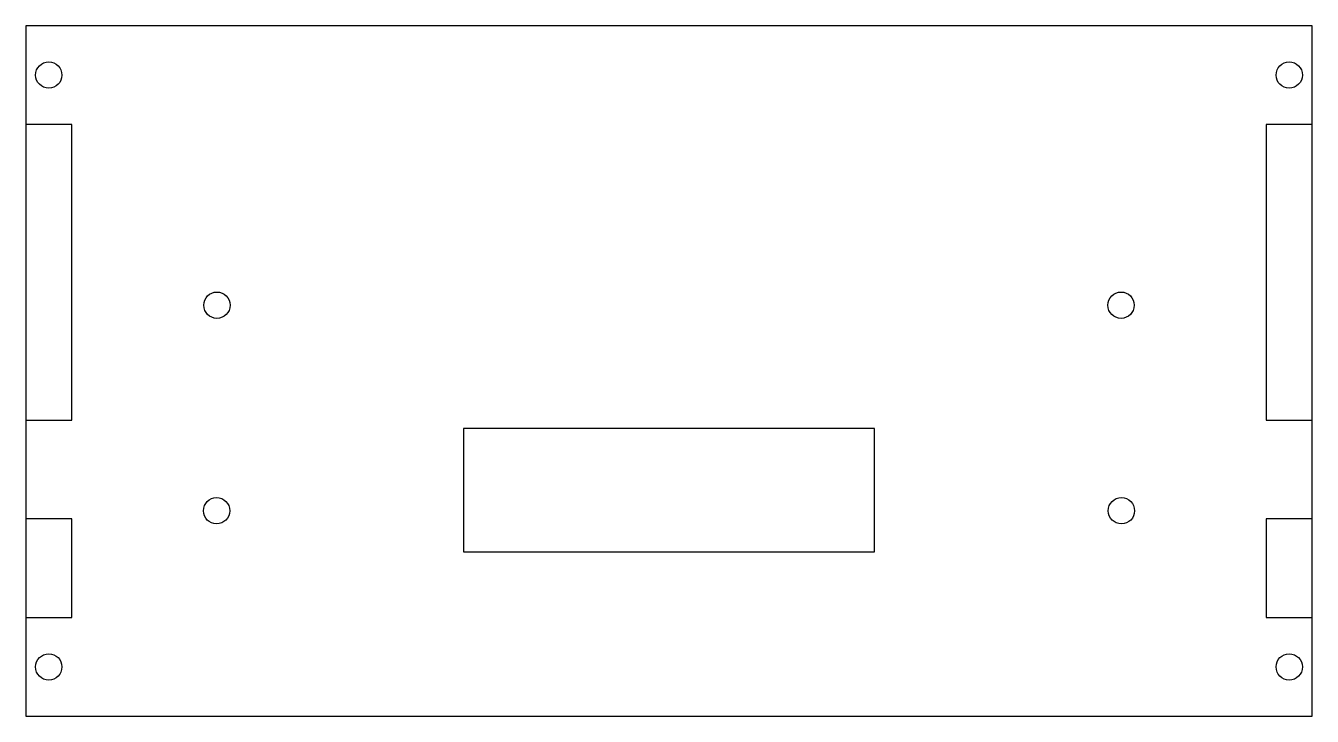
# Model space of a CAD drawing. Header units: inches. Extents: x 30 to 186, y 98 to 182.
import ezdxf

# ---------------------------------------------------------------- set-up
doc = ezdxf.new("R2010")
doc.units = ezdxf.units.IN
doc.header["$MEASUREMENT"] = 0

# ---------------------------------------------------------------- blocks, each defined once
blk = doc.blocks.new('block 2')
at = {"color": 7, "lineweight": 25, "true_color": 0xffffff}
blk.add_lwpolyline([(29.75, 97.88), (186.15, 97.88), (186.15, 181.88), (29.75, 181.88), (29.75, 97.88)], dxfattribs=at)
blk = doc.blocks.new('block 3')
at = {"color": 7, "lineweight": 25, "true_color": 0xffffff}
blk.add_lwpolyline([(180.55, 109.88), (186.15, 109.88), (186.15, 121.88), (180.55, 121.88), (180.55, 109.88)], dxfattribs=at)
blk = doc.blocks.new('block 4')
at = {"color": 7, "lineweight": 25, "true_color": 0xffffff}
blk.add_lwpolyline([(180.55, 133.88), (186.15, 133.88), (186.15, 169.88), (180.55, 169.88), (180.55, 133.88)], dxfattribs=at)
blk = doc.blocks.new('block 5')
at = {"color": 7, "lineweight": 25, "true_color": 0xffffff}
blk.add_lwpolyline([(35.35, 169.88), (29.75, 169.88), (29.75, 133.88), (35.35, 133.88), (35.35, 169.88)], dxfattribs=at)
blk = doc.blocks.new('block 6')
at = {"color": 7, "lineweight": 25, "true_color": 0xffffff}
blk.add_lwpolyline([(35.35, 121.88), (29.75, 121.88), (29.75, 109.88), (35.35, 109.88), (35.35, 121.88)], dxfattribs=at)
blk = doc.blocks.new('block 7')
at = {"color": 7, "lineweight": 25, "true_color": 0xffffff}
blk.add_open_spline([(184.95, 103.88), (184.95, 104.76), (184.23, 105.48), (183.35, 105.48), (182.47, 105.48), (181.75, 104.76), (181.75, 103.88), (181.75, 102.99), (182.47, 102.28), (183.35, 102.28), (184.23, 102.28), (184.95, 102.99), (184.95, 103.88), (184.95, 103.88), (184.95, 103.88), (184.95, 103.88)], degree=3, knots=[0, 0, 0, 0, 1, 1, 1, 2, 2, 2, 3, 3, 3, 4, 4, 4, 5, 5, 5, 5], dxfattribs=at)
blk = doc.blocks.new('block 8')
at = {"color": 7, "lineweight": 25, "true_color": 0xffffff}
blk.add_open_spline([(184.95, 175.88), (184.95, 176.76), (184.23, 177.48), (183.35, 177.48), (182.47, 177.48), (181.75, 176.76), (181.75, 175.88), (181.75, 174.99), (182.47, 174.28), (183.35, 174.28), (184.23, 174.28), (184.95, 174.99), (184.95, 175.88), (184.95, 175.88), (184.95, 175.88), (184.95, 175.88)], degree=3, knots=[0, 0, 0, 0, 1, 1, 1, 2, 2, 2, 3, 3, 3, 4, 4, 4, 5, 5, 5, 5], dxfattribs=at)
blk = doc.blocks.new('block 9')
at = {"color": 7, "lineweight": 25, "true_color": 0xffffff}
blk.add_open_spline([(34.15, 103.88), (34.15, 104.76), (33.43, 105.48), (32.55, 105.48), (31.67, 105.48), (30.95, 104.76), (30.95, 103.88), (30.95, 102.99), (31.67, 102.28), (32.55, 102.28), (33.43, 102.28), (34.15, 102.99), (34.15, 103.88), (34.15, 103.88), (34.15, 103.88), (34.15, 103.88)], degree=3, knots=[0, 0, 0, 0, 1, 1, 1, 2, 2, 2, 3, 3, 3, 4, 4, 4, 5, 5, 5, 5], dxfattribs=at)
blk = doc.blocks.new('block 10')
at = {"color": 7, "lineweight": 25, "true_color": 0xffffff}
blk.add_open_spline([(34.15, 175.88), (34.15, 176.76), (33.43, 177.48), (32.55, 177.48), (31.67, 177.48), (30.95, 176.76), (30.95, 175.88), (30.95, 174.99), (31.67, 174.28), (32.55, 174.28), (33.43, 174.28), (34.15, 174.99), (34.15, 175.88), (34.15, 175.88), (34.15, 175.88), (34.15, 175.88)], degree=3, knots=[0, 0, 0, 0, 1, 1, 1, 2, 2, 2, 3, 3, 3, 4, 4, 4, 5, 5, 5, 5], dxfattribs=at)
blk = doc.blocks.new('block 11')
at = {"color": 7, "lineweight": 25, "true_color": 0xffffff}
blk.add_lwpolyline([(82.95, 117.88), (132.95, 117.88), (132.95, 132.88), (82.95, 132.88), (82.95, 117.88)], dxfattribs=at)
blk = doc.blocks.new('block 12')
at = {"color": 7, "lineweight": 25, "true_color": 0xffffff}
blk.add_open_spline([(54.55, 122.88), (54.55, 123.76), (53.83, 124.48), (52.95, 124.48), (52.07, 124.48), (51.35, 123.76), (51.35, 122.88), (51.35, 121.99), (52.07, 121.28), (52.95, 121.28), (53.83, 121.28), (54.55, 121.99), (54.55, 122.88), (54.55, 122.88), (54.55, 122.88), (54.55, 122.88)], degree=3, knots=[0, 0, 0, 0, 1, 1, 1, 2, 2, 2, 3, 3, 3, 4, 4, 4, 5, 5, 5, 5], dxfattribs=at)
blk = doc.blocks.new('block 13')
at = {"color": 7, "lineweight": 25, "true_color": 0xffffff}
blk.add_open_spline([(54.6, 147.88), (54.6, 148.76), (53.88, 149.48), (53, 149.48), (52.11, 149.48), (51.4, 148.76), (51.4, 147.88), (51.4, 146.99), (52.11, 146.28), (53, 146.28), (53.88, 146.28), (54.6, 146.99), (54.6, 147.88), (54.6, 147.88), (54.6, 147.88), (54.6, 147.88)], degree=3, knots=[0, 0, 0, 0, 1, 1, 1, 2, 2, 2, 3, 3, 3, 4, 4, 4, 5, 5, 5, 5], dxfattribs=at)
blk = doc.blocks.new('block 14')
at = {"color": 7, "lineweight": 25, "true_color": 0xffffff}
blk.add_open_spline([(164.5, 147.88), (164.5, 148.76), (163.79, 149.48), (162.9, 149.48), (162.02, 149.48), (161.3, 148.76), (161.3, 147.88), (161.3, 146.99), (162.02, 146.28), (162.9, 146.28), (163.79, 146.28), (164.5, 146.99), (164.5, 147.88), (164.5, 147.88), (164.5, 147.88), (164.5, 147.88)], degree=3, knots=[0, 0, 0, 0, 1, 1, 1, 2, 2, 2, 3, 3, 3, 4, 4, 4, 5, 5, 5, 5], dxfattribs=at)
blk = doc.blocks.new('block 15')
at = {"color": 7, "lineweight": 25, "true_color": 0xffffff}
blk.add_open_spline([(164.55, 122.88), (164.55, 123.76), (163.83, 124.48), (162.95, 124.48), (162.07, 124.48), (161.35, 123.76), (161.35, 122.88), (161.35, 121.99), (162.07, 121.28), (162.95, 121.28), (163.83, 121.28), (164.55, 121.99), (164.55, 122.88), (164.55, 122.88), (164.55, 122.88), (164.55, 122.88)], degree=3, knots=[0, 0, 0, 0, 1, 1, 1, 2, 2, 2, 3, 3, 3, 4, 4, 4, 5, 5, 5, 5], dxfattribs=at)

msp = doc.modelspace()

# ---------------------------------------------------------------- block references
for name in ['block 2', 'block 10', 'block 8', 'block 5', 'block 4', 'block 13', 'block 14', 'block 11', 'block 12', 'block 15', 'block 6', 'block 3', 'block 9', 'block 7']:
    msp.add_blockref(name, (0, 0))

doc.saveas('drawing.dxf')
